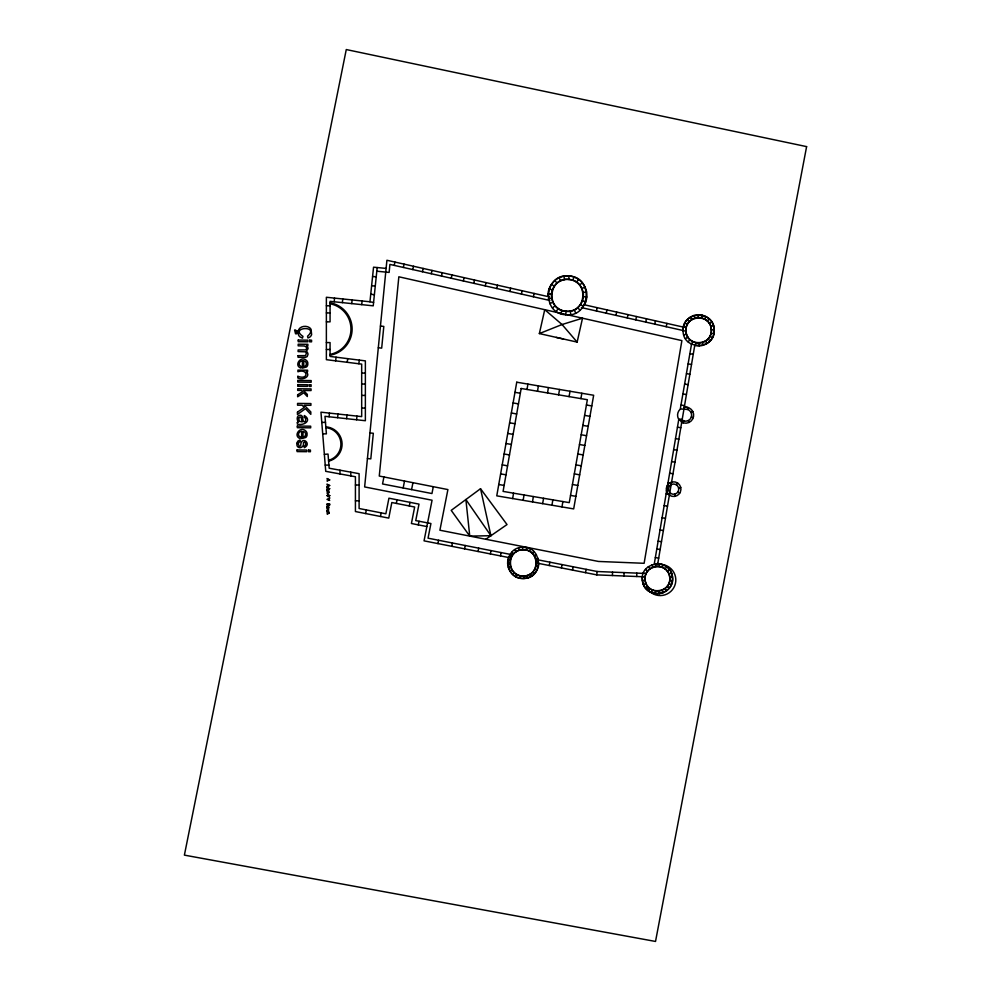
<?xml version="1.0" encoding="UTF-8"?>
<svg xmlns="http://www.w3.org/2000/svg" width="991" height="991" viewBox="0 0 991 991"><rect width="100%" height="100%" fill="white"/><g stroke="black" fill="none" stroke-linecap="round" stroke-linejoin="round"><path stroke-width="1.49" d="M642.428 580.577C639.282 561.389 670.771 557.45 672.455 576.836C675.589 596.025 644.1 599.951 642.428 580.577L645.129 580.243C646.504 596.136 672.332 592.915 669.755 577.171C668.38 561.278 642.552 564.498 645.129 580.243M643.109 576.762L596.855 574.891L596.991 571.51L643.493 573.38M612.426 575.523L612.562 572.129M623.958 575.994L624.095 572.6M636.693 576.502L636.829 573.12M683.369 327.104L683.109 330.523L581.395 307.594M565.762 314.779C590.611 317.814 594.03 277.121 569.02 275.969C544.17 272.934 540.764 313.627 565.762 314.779L566.059 311.323C586.474 313.813 589.286 280.366 568.735 279.425C548.308 276.923 545.508 310.381 566.059 311.323M568.735 279.425L569.02 275.969M522.678 549.708C539.6 548.382 540.702 576.044 523.731 576.081C506.822 577.394 505.72 549.732 522.678 549.708L522.591 547.317C542.572 545.756 543.873 578.434 523.83 578.471C503.849 580.02 502.548 547.354 522.591 547.317A15.596 15.596 0 0 1 525.304 547.441M683.072 330.957C681.523 310.976 714.189 309.675 714.226 329.718C715.787 349.699 683.109 351 683.072 330.957L685.933 330.845C685.958 347.209 712.64 346.144 711.365 329.83C711.34 313.466 684.657 314.531 685.933 330.845M326.373 321.852L330.065 321.852L330.065 301.351L373.235 305.835L377.187 267.533M334.19 301.784L334.574 298.118M342.39 302.627L342.775 298.972M351.755 303.605L352.127 299.939M361.727 304.633L362.111 300.979M373.582 302.453L369.953 301.784L373.545 267.186L386.106 268.412M329.086 416.765L329.483 413.111M337.609 417.694L338.005 414.04M346.615 418.685L347.011 415.018M356.599 419.775L356.995 416.109M335.639 360.848L336.098 357.194M347.234 362.31L347.705 358.655M358.841 363.759L359.299 360.105M655.361 593.696L655.732 590.995M659.139 566.406L659.51 563.718M380.532 516.484L381.126 512.855M654.171 564.511L678.785 419.304L681.127 419.168L683.728 420.878A6.02 6.02 0 0 0 691.334 417.038L693.266 417.682M683.728 420.878L683.096 422.81L678.426 418.784A8.052 8.052 0 0 1 680.26 409.147L691.52 344.174M657.566 564.771L671.167 484.574M681.833 421.621L671.403 483.174L668.058 482.605M681.981 420.741L694.753 345.376M527.014 389.475L527.918 384.099M512.644 498.547L513.561 493.184M537.494 391.247L538.398 385.883M523.137 500.319L524.041 494.955M547.515 392.944L548.432 387.58M532.477 501.904L533.381 496.541M558.614 394.839L559.531 389.475M542.659 503.639L543.563 498.275M569.094 396.611L570.011 391.247M551.95 505.212L552.854 499.848M561.971 506.921L562.888 501.545M580.924 398.617L581.828 393.254M365.629 513.549L366.348 509.944M383.926 476.981L382.538 483.967L431.952 493.543L433.302 486.705M396.35 503.416L397.069 499.798M403.164 487.968L404.526 481.031M411.587 489.591L412.95 482.691M409.283 505.955L409.989 502.338M437.935 543.588L438.592 540.256M451.772 546.314L452.429 542.981M464.581 548.841L465.237 545.508M478.083 551.504L478.74 548.172M490.322 553.907L490.979 550.575M500.443 555.901L501.099 552.569M549.249 565.514L549.906 562.194M561.377 567.905L562.033 564.585M572.513 570.098L573.17 566.778M585.495 572.662L586.152 569.33M394.232 265.39L394.975 262.082M403.362 267.446L404.117 264.139M412.776 269.564L413.532 266.257M422.401 271.745L423.157 268.425M431.246 273.739L431.989 270.419M441.466 276.043L442.209 272.723M451.252 278.248L451.995 274.941M463.317 280.961L464.073 277.653M473.772 283.327L474.516 280.007M485.231 285.904L485.974 282.596M496.776 288.505L497.532 285.197M509.931 291.478L510.687 288.17M521.39 294.054L522.133 290.747M533.356 296.755L534.112 293.447M539.352 333.583L544.74 309.675L562.058 324.528L577.134 342.093L582.522 318.198L562.058 324.528L539.352 333.583L577.134 342.093M556.236 337.386L563.52 339.033M508.829 556.868A15.596 15.596 0 0 0 519.779 578.1L520.3 575.771M526.11 550.017L526.642 547.689M596.409 310.976L597.164 307.668M606.257 313.193L607 309.886M615.981 315.386L616.724 312.078M627.241 317.925L627.997 314.618M635.776 319.858L636.519 316.538M645.736 322.1L646.479 318.78M654.717 324.119L655.46 320.811M666.187 326.708L666.931 323.4M695.843 342.75L695.224 345.537A15.596 15.596 0 0 0 713.854 333.769A15.596 15.596 0 0 0 702.086 315.126A15.596 15.596 0 0 0 683.443 326.906L686.23 327.525M701.455 317.913L702.086 315.126M418.214 524.846L419.106 521.278M691.334 417.038A6.02 6.02 0 0 0 687.506 409.444L688.138 407.512L684.273 407.251M560.795 313.701L561.971 310.431M572.823 280.317L573.987 277.046M651.558 592.643L652.611 590.14M662.261 567.273L663.326 564.771M515.952 576.688L517.067 574.582M529.343 551.207L530.458 549.088M691.396 344.137L692.734 341.598M704.576 319.065L705.902 316.538M676.395 484.847L677.584 483.001M556.285 311.36L558.267 308.511A16.005 16.005 0 0 1 560.584 280.887L559.11 277.753M576.527 282.224L578.509 279.388M648.151 590.648L649.823 588.505A12.412 12.412 0 0 0 669.73 580.404L672.418 580.776M665.06 568.908L666.732 566.765M688.076 341.784L690.009 339.69A12.734 12.734 0 0 1 694.864 318.173L694.022 315.448M707.289 320.985L709.222 318.879M512.632 574.346L514.255 572.587A13.193 13.193 0 0 0 536.081 565.799L538.41 566.319M532.167 553.201L533.79 551.442M552.52 307.941L555.171 305.699M579.624 285.036L582.274 282.807M645.376 587.836L647.544 586.201M667.339 571.212L669.507 569.577M480.536 488.712L451.215 510.365L469.759 536.106L490.917 535.71L480.536 488.712L507.02 524.561L485.788 539.265M685.475 338.662L687.89 337.138M709.407 323.537L711.835 322.013M510.031 571.225L512.05 569.936M534.36 555.84L536.391 554.564M690.987 412.454L692.808 411.538M549.77 303.667L552.916 302.193M581.878 288.554L585.012 287.08M643.419 584.405L645.946 583.377M668.937 574.037L671.452 573.009M683.765 334.97L686.49 334.116M710.807 326.547L713.532 325.705M508.321 567.521L510.6 566.815M535.809 558.974L538.088 558.255M666.423 490.681L668.578 490.223M678.624 488.08L680.767 487.622M548.234 298.824L551.64 298.204M583.154 292.543L586.561 291.924M669.755 577.171L672.455 576.836M324.367 454.361L328.033 454.064L329.173 468.223L359.101 473.673L359.101 508.507L385.858 513.784L388.93 498.188L418.995 504.122L415.737 520.609L430.924 523.521L428.038 538.175L511.455 554.613M711.365 329.83L714.226 329.718M507.627 563.507L510.018 563.421M536.391 562.368L538.782 562.269M321.79 422.414L325.482 422.377M326.373 312.933L330.065 312.933M326.373 342.576L330.065 342.576L330.065 356.438L365.369 360.873L365.369 420.729L324.986 416.319L326.398 433.86L322.707 433.86M326.373 349.501L330.065 349.501M361.678 384.05L365.369 384.05M361.678 395.421L365.369 395.421M361.678 408.081L365.369 408.081M325.221 465.089L328.925 465.089M355.422 485.02L359.101 485.02M355.422 500.814L359.101 500.814M326.373 305.761L330.065 305.798M361.678 373.074L365.369 373.124M547.986 293.745L551.442 294.03M558.267 308.511A16.005 16.005 0 0 0 583.34 296.718L586.808 297.003M372.579 276.489L376.246 276.811M376.828 271.2L389.129 272.426L389.909 264.411L549.869 300.484M380.445 326.089L383.814 326.423L381.684 348.126L378.302 347.791M369.94 432.943L373.322 433.278L370.807 458.87L367.426 458.536M369.953 301.784L326.373 297.263L326.373 359.683L361.678 364.118L361.678 416.616L320.96 412.182L325.729 471.332L355.422 476.745L355.422 511.542L388.757 518.107L391.829 502.524L414.659 507.02L411.414 523.508L426.873 526.555M645.141 577.01L642.453 576.626A15.125 15.125 0 0 0 656.24 593.782A15.125 15.125 0 0 0 672.567 579.029A15.125 15.125 0 0 0 656.872 563.582M680.532 408.961L687.506 409.444M371.637 285.619L375.279 286.201M689.897 353.725L693.242 354.295M688.175 363.895L691.52 364.465M686.515 373.657L689.86 374.226M684.756 384.087L688.101 384.657M683.084 393.96L686.429 394.529M681.201 405.046L684.546 405.616M677.448 427.195L680.792 427.765M675.515 438.617L678.86 439.186M673.645 449.617L676.989 450.187M671.613 461.595L674.958 462.165M669.643 473.215L672.988 473.772M666.15 493.828L669.495 494.398M664.156 505.596L667.5 506.166M662.099 517.773L665.444 518.33M660.031 529.962L663.375 530.532M658.135 541.136L661.48 541.705M656.81 548.952L660.155 549.522M655.348 557.549L658.693 558.119M514.973 392.312L520.325 393.254M586.424 404.997L591.788 405.938M584.603 415.378L589.955 416.319M513.103 402.941L518.454 403.882M582.844 425.387L588.196 426.328M511.331 413.012L516.683 413.953M581.197 434.764L586.548 435.706M509.609 422.798L514.973 423.739M579.475 444.513L584.839 445.455M507.739 433.439L513.103 434.38M577.803 454.002L583.166 454.943M505.967 443.497L511.331 444.439M575.895 464.866L581.259 465.82M504.122 454.002L509.485 454.943M574.309 473.884L579.673 474.825M502.214 464.866L507.578 465.82M572.451 484.5L577.803 485.441M500.628 473.884L505.992 474.825M570.531 495.401L575.895 496.342M498.77 484.5L504.122 485.441M370.745 294.129L374.387 294.798M538.076 559.853L597.251 571.522M509.324 557.648L424.049 540.851L432.064 500.22L364.638 486.928L386.911 260.261L549.125 296.829M537.741 563.247L596.855 574.891M690.009 339.69A12.734 12.734 0 0 0 711.067 333.137L713.854 333.769M583.649 304.621L683.753 327.191M565.811 314.432L398.84 276.786L379.268 476.052L447.907 489.579L439.905 530.222L598.44 561.451L644.125 563.297L681.882 340.607L567.087 314.717M507.999 559.457L510.328 559.989M549.076 288.777L552.334 289.954M582.46 300.793L585.718 301.97M643.493 572.823L646.008 573.876M668.875 583.526L671.378 584.591M684.843 323.078L687.382 324.416M709.915 336.259L712.455 337.584M509.411 555.641L511.517 556.756M534.892 569.032L537.011 570.147M667.451 485.156L669.297 486.358M677.906 491.945L679.752 493.146M554.254 286.238L551.405 284.256A19.473 19.473 0 0 0 547.949 296.297M580.54 304.51L583.389 306.492M645.5 569.416L647.643 571.089M667.228 586.325L669.383 587.997M554.626 280.726L551.566 284.07M687.197 319.759L689.302 321.703M708.008 338.972L710.101 340.916M511.752 552.321L513.511 553.944M532.91 571.844L534.657 573.467M557.066 283.153L554.824 280.503A19.473 19.473 0 0 1 584.083 305.426M577.728 307.594L579.97 310.245M648.312 566.641L649.947 568.809M664.924 588.604L666.571 590.772M490.917 535.71L465.881 499.538L469.759 536.106M690.318 317.157L691.854 319.573M705.443 341.102L706.979 343.518M514.886 549.708L516.162 551.739M530.259 574.049L531.535 576.068M688.324 420.531L689.24 422.352M574.21 309.861L575.684 312.995M651.744 564.697L652.759 567.211A12.412 12.412 0 0 1 669.73 580.404M662.112 590.202L663.14 592.717M702.433 342.49L703.276 345.215M518.578 548.011L519.284 550.29A13.193 13.193 0 0 0 514.255 572.587M527.125 575.498L527.844 577.778M674.673 494.175L675.131 496.33M563.941 276.204L564.56 279.623M570.234 311.124L570.841 314.543M655.559 563.693L655.906 566.394M658.978 591.02L659.312 593.72M698.036 314.754L698.147 317.615M699.163 343.059L699.274 345.909M523.731 576.081L523.83 578.471M350.789 472.162L350.839 475.915M339.987 470.192L339.987 473.933M538.782 563.631A15.596 15.596 0 0 1 519.779 578.1M660.972 564.424A15.596 15.596 0 0 1 673.707 587.836A15.596 15.596 0 0 1 647.061 588.32M519.284 550.29A13.193 13.193 0 0 1 536.081 565.799M649.823 588.505A12.412 12.412 0 0 1 652.759 567.211M694.864 318.173A12.734 12.734 0 0 1 711.067 333.137M560.584 280.887A16.005 16.005 0 0 1 583.34 296.718M330.065 302.775A26.633 26.633 0 0 1 330.065 355.249M325.841 426.836A17.392 17.392 0 0 1 328.603 461.137M330.065 303.766A25.766 25.766 0 0 1 330.065 354.369M325.903 427.629A16.674 16.674 0 0 1 328.541 460.332M683.976 407.276A8.052 8.052 0 0 1 693.527 416.654A8.052 8.052 0 0 1 681.201 421.893M297.077 449.951L297.065 451.586L306.739 451.685L306.752 450.05L297.077 449.951M297.325 426.056L297.312 427.691L310.666 427.839L310.679 426.192L297.325 426.056M297.374 422.364L297.35 424.074C303.667 426.08 312.351 420.469 304.361 415.514L304.126 417.124L305.847 418.66L305.352 421.522C301.276 423.603 304.571 414.771 300 415.192C296.557 415.266 296.532 420.184 298.564 422.042L297.374 422.364M297.473 412.12L297.449 414.449L305.451 408.688L310.802 414.349L310.827 411.946L304.274 405.257L310.901 405.319L310.914 403.56L297.573 403.411L297.548 405.183L302.181 405.232L304.287 407.437L297.473 412.12M297.659 394.777L297.634 396.796L303.766 392.783L307.309 396.524L307.334 394.393L303.444 390.479L311.05 390.553L311.075 388.918L297.721 388.782L297.709 390.417L301.537 390.454L302.639 391.631L297.659 394.777M297.758 384.632L297.746 386.279L307.421 386.379L307.433 384.731L297.758 384.632M297.808 380.445L297.796 382.08L311.149 382.229L311.162 380.581L297.808 380.445M297.857 376.332L297.833 377.967C302.193 380.631 311.508 376.741 306.194 371.675L307.569 371.687L307.594 370.213L297.919 370.101L297.895 371.749C308.139 368.119 309.167 380.494 297.857 376.332M298.068 355.67L298.056 357.305L305.463 357.33L307.148 356.624L307.978 354.419A3.307 3.307 0 0 0 307.049 352.04L306.306 351.409L308.028 348.696A3.394 3.394 0 0 0 307.123 346.28L306.492 345.748L307.842 345.76L307.867 344.298L298.192 344.199L298.167 345.834L304.348 345.97L306.269 347.036A2.391 2.391 0 0 1 306.467 349.105L305.364 349.922L298.13 349.947L298.105 351.582L305.017 351.817A2.118 2.118 0 0 1 306.392 353.106L305.575 355.596L298.068 355.67M298.229 340.062L298.217 341.697L307.891 341.796L307.904 340.161L298.229 340.062M298.526 331.477L298.514 332.691L297.548 332.381L296.643 333.831L295.553 333.756L294.612 329.966L295.677 330.077L296.061 332.332L296.928 330.982L298.526 331.477M301.698 431.432L301.611 438.641L305.785 437.465A4.014 4.014 0 0 0 307.049 435.235L307.061 433.352A4.113 4.113 0 0 0 305.823 431.035C300.372 425.511 292.692 435.966 300.1 438.579L300.335 436.895C296.953 435.978 298.477 430.974 301.698 431.432M302.428 360.922L302.354 368.144L306.516 366.967A4.014 4.014 0 0 0 307.78 364.738L307.805 362.855A4.113 4.113 0 0 0 306.566 360.538C301.115 355.001 293.423 365.468 300.843 368.082L301.066 366.385C297.696 365.481 299.208 360.464 302.428 360.922M303.035 431.531L302.986 436.932C306.628 437.204 306.553 431.407 303.035 431.531M303.779 361.034L303.717 366.435C307.359 366.707 307.297 360.897 303.779 361.034M308.548 450.063L308.535 451.71L310.418 451.723L310.431 450.087L308.548 450.063M309.229 384.756L309.217 386.391L311.1 386.416L311.112 384.768L309.229 384.756M309.7 340.186L309.675 341.821L311.57 341.833L311.583 340.198L309.7 340.186M329.359 504.778L328.715 505.36L328.554 504.233L329.359 504.778M328.244 504.853L327.563 505.484L327.327 504.233L328.244 504.853M326.98 487.374C330.028 488.501 328.108 486.556 326.98 487.374M298.142 331.527L298.353 334.475A5.079 5.079 0 0 0 299.815 336.767L302.49 338.129L302.949 336.37C288.889 327.042 320.167 325.073 307.557 336.209L307.941 337.956L309.601 337.225A4.893 4.893 0 0 0 311.62 334.562L311.112 329.483A5.376 5.376 0 0 0 309.502 327.637C305.761 325.036 298.663 326.324 298.142 331.527M326.98 489.95C328.294 493.815 330.238 488.328 326.98 489.95M326.98 510.687C328.294 514.552 330.238 509.064 326.98 510.687M296.978 443.2C295.64 449.431 304.51 449.121 303.444 442.704C305.364 439.868 307.037 446.074 304.076 446.099L304.287 447.697C312.475 443.795 300.93 434.739 300.669 445.863L299.208 446.185L298.266 444.092L298.811 442.358L300.31 441.614L300.075 439.992L297.734 441.218L296.978 443.2M329.681 504.89L327.439 505.819L327.005 503.886L329.681 503.886L329.681 504.89M329.73 495.649C326.931 498.993 326.014 492.948 329.73 495.649M326.98 506.934C328.628 510.501 329.78 504.221 326.98 506.934M328.987 492.539L327.005 493.196L328.702 492.465L327.005 491.623L328.938 491.623L328.987 492.539M328.987 513.276L327.005 513.933L328.702 513.202L327.005 512.359L328.938 512.359L328.987 513.276M327.265 495.389C327.55 497.098 328.876 494.199 327.29 495.289M327.241 507.008L328.702 507.243L327.241 507.008M327.241 490.012L327.984 490.78L327.241 490.012M327.241 510.749L327.984 511.517L327.241 510.749M298.588 418.029L299.356 421.212L302.23 421.943L301.103 417.459A1.4 1.4 0 0 0 300.025 416.938L298.588 418.029M516.745 382.204L496.764 495.847L573.678 508.903L593.659 395.26L516.745 382.204M521.167 388.472L503.081 491.4L569.255 502.635L587.353 399.707L521.167 388.472M329.458 495.636L328.715 495.599L329.458 495.636M806.612 146.618L655.522 941.45L184.388 855.122L346.268 49.55L806.612 146.618M329.681 498.027L327.005 499.402L329.681 500.467L328.417 499.253L329.681 498.027M329.681 479.929L327.005 481.019L327.823 480.301L327.005 478.517L329.681 479.929M329.681 485.516L327.005 486.618L327.823 485.9L327.005 484.116L329.681 485.516M328.839 479.917L328.108 480.189L328.108 479.285L328.839 479.917M328.839 485.516L328.108 485.788L328.108 484.884L328.839 485.516M329.681 488.712L327.005 489.046L329.681 488.712M327.278 508.247C325.705 510.576 331.626 508.928 327.278 508.247M669.606 495.302A7.333 7.333 0 0 0 680.928 489.529A7.333 7.333 0 0 0 670.263 482.617A7.333 7.333 0 0 0 669.606 495.302M670.808 493.456A5.141 5.141 0 0 0 678.724 489.418A5.141 5.141 0 0 0 671.266 484.574A5.141 5.141 0 0 0 670.808 493.456"/></g></svg>
